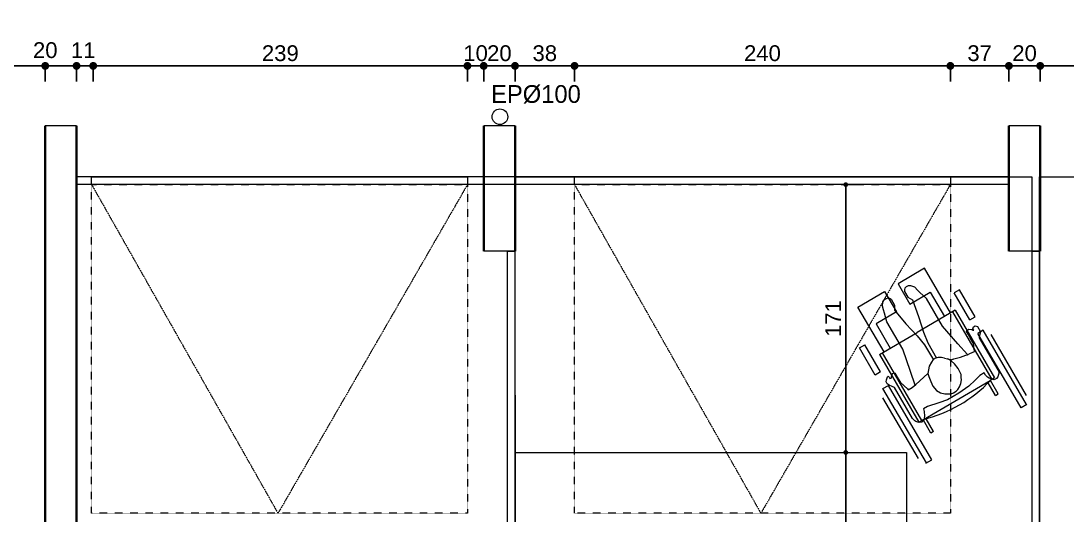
# Model space of a CAD drawing. Header units: centimetres. Extents: x 16433 to 114398, y -50094 to -12305.
# Drawn here: x 30657 to 31325, y -32734 to -32418 of the extents above; entities that cross this region are included whole.
import ezdxf

# ---------------------------------------------------------------- set-up
doc = ezdxf.new("R2010")
doc.units = ezdxf.units.CM
doc.header["$LTSCALE"] = 0.5
doc.linetypes.add('Style de ligne -1', pattern=[0.41664, 0.20828, -0.20836])
doc.layers.get('0').update_dxf_attribs({"linetype": 'CONTINUOUS'})
doc.layers.get('DEFPOINTS').update_dxf_attribs({"linetype": 'CONTINUOUS'})
doc.layers.add('3-BAT C-Niveau -2', color=7, linetype='CONTINUOUS')
doc.styles.add('Futura Std Book', font='')
doc.styles.add('Helvetica', font='')
doc.styles.get('Futura Std Book').set_extended_font_data('Futura Std Book')
doc.styles.get('Helvetica').set_extended_font_data('Helvetica')
doc.dimstyles.new('IS', dxfattribs={"dimtxt": 10.08724, "dimasz": 5.007446, "dimexe": 2, "dimexo": 10, "dimgap": 3, "dimtad": 1, "dimdec": 1, "dimtxsty": 'Helvetica', "dimblk": 'DOT', "dimblk1": 'DOT', "dimblk2": 'DOT', "dimcen": 0, "dimdle": 10, "dimazin": 0, "dimtfac": 0.8, "dimtdec": 1, "dimtix": 1, "dimtmove": 0, "dimatfit": 0, "dimldrblk": 'VW_FILLEDARROW-1', "dimfxl": 10, "dimfxlon": 1, "dimfrac": 2, "dimtolj": 1, "dimarcsym": 0})
doc.dimstyles.new('IS cotation 1_20ème', dxfattribs={"dimtxt": 10.08724, "dimasz": 3.007568, "dimexe": 1, "dimexo": 15.875, "dimgap": 3, "dimtad": 1, "dimdec": 1, "dimtxsty": 'Helvetica', "dimblk": 'DOT', "dimblk1": 'DOT', "dimblk2": 'DOT', "dimcen": 0, "dimdle": 10, "dimazin": 0, "dimtfac": 1, "dimtdec": 1, "dimtix": 1, "dimtmove": 0, "dimatfit": 0, "dimldrblk": 'VW_FILLEDARROW', "dimfxl": 10, "dimfxlon": 1, "dimfrac": 2, "dimtolj": 1, "dimarcsym": 0})

# ---------------------------------------------------------------- blocks, each defined once
blk = doc.blocks.new('Groupe-92-1')
at = {"color": 252, "linetype": 'Style de ligne -1', "lineweight": 5, "true_color": 0x989898}
for radius, end in [(500, 102.87076), (300, 101.74416)]:
    blk.add_arc((13237.97, -45915.77), radius, 9.96244, end, dxfattribs=at)
blk = doc.blocks.new('Groupe-148-1')
at = {"color": 7, "linetype": 'Continuous', "lineweight": 5}
blk.add_circle((13357.14, -46048.55), 5, dxfattribs=at)
blk = doc.blocks.new('Groupe-149-1')
at = {"color": 7}
blk.add_blockref('Groupe-148-1', (0, 0), dxfattribs=at)
at = {"color": 7, "insert": (13375.95, -46039.25), "char_height": 11.3275, "width": 67.2097, "attachment_point": 1, "rotation": 280.72359, "line_spacing_factor": 0.962448, "style": 'Futura Std Book'}
blk.add_mtext('\\pt10.767,21.907,32.861,43.815,54.768;EPØ100', dxfattribs=at)
blk = doc.blocks.new('PORTE DE GARAGE')
at = {"color": 7, "linetype": 'Style de ligne -1', "lineweight": 5}
for p in [(0, 5), (240, 5)]:
    blk.add_line(p, (121, 215), dxfattribs=at)
at = {"color": 7, "linetype": 'Style de ligne -1', "lineweight": 5, "flags": 128}
blk.add_lwpolyline([(0, 215), (240, 215), (240, 5), (0, 5)], close=True, dxfattribs=at)
at = {"color": 7, "linetype": 'Continuous', "lineweight": 13, "flags": 128}
blk.add_lwpolyline([(0, 5), (240, 5), (240, 0), (0, 0)], close=True, dxfattribs=at)
blk = doc.blocks.new('_DOT')
at = {"color": 0, "linetype": 'ByBlock', "lineweight": -2}
blk.add_line((-0.5, 0), (-1, 0), dxfattribs=at)
at = {"color": 0, "linetype": 'ByBlock', "const_width": 0.5}
blk.add_lwpolyline([(-0.25, 0, 1), (0.25, 0, 1)], format="xyb", close=True, dxfattribs=at)
blk = doc.blocks.new('*D2318')
at = {"layer": '3-BAT C-Niveau -2', "color": 0, "linetype": 'Continuous', "lineweight": -2, "transparency": 16777216}
for p, q in [((30180.82, -32456.58), (30180.82, -32444.58)), ((30667.4, -32446.58), (30185.83, -32446.58)), ((30672.41, -32456.58), (30672.41, -32444.58))]:
    blk.add_line(p, q, dxfattribs=at)
at = {"layer": 'DEFPOINTS', "color": 0, "linetype": 'Continuous', "transparency": 16777216}
for p in [(30180.82, -32446.58), (30180.82, -32469.07), (30672.41, -32490.58)]:
    blk.add_point(p, dxfattribs=at)
at = {"layer": '3-BAT C-Niveau -2', "color": 0, "linetype": 'Continuous', "lineweight": -2, "transparency": 16777216, "xscale": 5.007446289062499, "yscale": 5.007446289062499, "zscale": 5.007446289062499, "rotation": 180}
blk.add_blockref('_DOT', (30180.82, -32446.58), dxfattribs=at)
at = {"layer": '3-BAT C-Niveau -2', "color": 0, "linetype": 'Continuous', "lineweight": -2, "transparency": 16777216, "xscale": 5.007446289062499, "yscale": 5.007446289062499, "zscale": 5.007446289062499}
blk.add_blockref('_DOT', (30672.41, -32446.58), dxfattribs=at)
at = {"layer": '3-BAT C-Niveau -2', "color": 0, "linetype": 'Continuous', "lineweight": 5, "transparency": 16777216, "insert": (30452.85, -32436.59), "char_height": 10.087, "attachment_point": 5, "style": 'Helvetica'}
blk.add_mtext('\\A1;492', dxfattribs=at)
blk = doc.blocks.new('VW_FILLEDARROW-1')
at = {"color": 0, "linetype": 'Continuous', "lineweight": 5, "flags": 128}
blk.add_lwpolyline([(-2, 0.54), (0, 0), (-2, -0.54)], close=True, dxfattribs=at)
blk = doc.blocks.new('*D2319')
at = {"layer": '3-BAT C-Niveau -2', "color": 0, "linetype": 'Continuous', "lineweight": -2, "transparency": 16777216}
for p, q in [((30667.4, -32446.58), (30662.39, -32446.58)), ((30672.41, -32456.58), (30672.41, -32444.58)), ((30692.41, -32446.58), (30672.41, -32446.58)), ((30692.41, -32456.58), (30692.41, -32444.58)), ((30697.41, -32446.58), (30702.42, -32446.58))]:
    blk.add_line(p, q, dxfattribs=at)
at = {"layer": 'DEFPOINTS', "color": 0, "linetype": 'Continuous', "transparency": 16777216}
for p in [(30672.41, -32446.58), (30692.41, -32489.58), (30672.41, -32490.58)]:
    blk.add_point(p, dxfattribs=at)
at = {"layer": '3-BAT C-Niveau -2', "color": 0, "linetype": 'Continuous', "lineweight": -2, "transparency": 16777216, "xscale": 5.007446289062499, "yscale": 5.007446289062499, "zscale": 5.007446289062499}
blk.add_blockref('_DOT', (30672.41, -32446.58), dxfattribs=at)
at = {"layer": '3-BAT C-Niveau -2', "color": 0, "linetype": 'Continuous', "lineweight": -2, "transparency": 16777216, "xscale": 5.007446289062499, "yscale": 5.007446289062499, "zscale": 5.007446289062499, "rotation": 180}
blk.add_blockref('_DOT', (30692.41, -32446.58), dxfattribs=at)
at = {"layer": '3-BAT C-Niveau -2', "color": 0, "linetype": 'Continuous', "lineweight": 5, "transparency": 16777216, "insert": (30672.41, -32436.59), "char_height": 10.087, "attachment_point": 5, "style": 'Helvetica'}
blk.add_mtext('\\A1;20', dxfattribs=at)
blk = doc.blocks.new('*D2320')
at = {"layer": '3-BAT C-Niveau -2', "color": 0, "linetype": 'Continuous', "lineweight": -2, "transparency": 16777216}
for p, q in [((30687.4, -32446.58), (30682.39, -32446.58)), ((30692.41, -32456.58), (30692.41, -32444.58)), ((30703.04, -32446.58), (30692.41, -32446.58)), ((30703.04, -32456.58), (30703.04, -32444.58)), ((30708.04, -32446.58), (30713.05, -32446.58))]:
    blk.add_line(p, q, dxfattribs=at)
at = {"layer": 'DEFPOINTS', "color": 0, "linetype": 'Continuous', "transparency": 16777216}
for p in [(30692.41, -32446.58), (30692.41, -32489.58), (30703.04, -32531.04)]:
    blk.add_point(p, dxfattribs=at)
at = {"layer": '3-BAT C-Niveau -2', "color": 0, "linetype": 'Continuous', "lineweight": -2, "transparency": 16777216, "xscale": 5.007446289062499, "yscale": 5.007446289062499, "zscale": 5.007446289062499}
blk.add_blockref('_DOT', (30692.41, -32446.58), dxfattribs=at)
at = {"layer": '3-BAT C-Niveau -2', "color": 0, "linetype": 'Continuous', "lineweight": -2, "transparency": 16777216, "xscale": 5.007446289062499, "yscale": 5.007446289062499, "zscale": 5.007446289062499, "rotation": 180}
blk.add_blockref('_DOT', (30703.04, -32446.58), dxfattribs=at)
at = {"layer": '3-BAT C-Niveau -2', "color": 0, "linetype": 'Continuous', "lineweight": 5, "transparency": 16777216, "insert": (30696.65, -32436.59), "char_height": 10.087, "attachment_point": 5, "style": 'Helvetica'}
blk.add_mtext('\\A1;11', dxfattribs=at)
blk = doc.blocks.new('*D2321')
at = {"layer": '3-BAT C-Niveau -2', "color": 0, "linetype": 'Continuous', "lineweight": -2, "transparency": 16777216}
for p, q in [((30703.04, -32456.58), (30703.04, -32444.58)), ((30937.03, -32446.58), (30708.04, -32446.58)), ((30942.04, -32456.58), (30942.04, -32444.58))]:
    blk.add_line(p, q, dxfattribs=at)
at = {"layer": 'DEFPOINTS', "color": 0, "linetype": 'Continuous', "transparency": 16777216}
for p in [(30703.04, -32446.58), (30703.04, -32531.04), (30942.04, -32537.44)]:
    blk.add_point(p, dxfattribs=at)
at = {"layer": '3-BAT C-Niveau -2', "color": 0, "linetype": 'Continuous', "lineweight": -2, "transparency": 16777216, "xscale": 5.007446289062499, "yscale": 5.007446289062499, "zscale": 5.007446289062499, "rotation": 180}
blk.add_blockref('_DOT', (30703.04, -32446.58), dxfattribs=at)
at = {"layer": '3-BAT C-Niveau -2', "color": 0, "linetype": 'Continuous', "lineweight": -2, "transparency": 16777216, "xscale": 5.007446289062499, "yscale": 5.007446289062499, "zscale": 5.007446289062499}
blk.add_blockref('_DOT', (30942.04, -32446.58), dxfattribs=at)
at = {"layer": '3-BAT C-Niveau -2', "color": 0, "linetype": 'Continuous', "lineweight": 5, "transparency": 16777216, "insert": (30822.54, -32438.53), "char_height": 10.087, "attachment_point": 5, "style": 'Helvetica'}
blk.add_mtext('\\A1;239', dxfattribs=at)
blk = doc.blocks.new('*D2322')
at = {"layer": '3-BAT C-Niveau -2', "color": 0, "linetype": 'Continuous', "lineweight": -2, "transparency": 16777216}
for p, q in [((30937.03, -32446.58), (30932.02, -32446.58)), ((30942.04, -32456.58), (30942.04, -32444.58)), ((30952.41, -32446.58), (30942.04, -32446.58)), ((30952.41, -32456.58), (30952.41, -32444.58)), ((30957.41, -32446.58), (30962.42, -32446.58))]:
    blk.add_line(p, q, dxfattribs=at)
at = {"layer": 'DEFPOINTS', "color": 0, "linetype": 'Continuous', "transparency": 16777216}
for p in [(30942.04, -32446.58), (30952.41, -32489.58), (30942.04, -32537.44)]:
    blk.add_point(p, dxfattribs=at)
at = {"layer": '3-BAT C-Niveau -2', "color": 0, "linetype": 'Continuous', "lineweight": -2, "transparency": 16777216, "xscale": 5.007446289062499, "yscale": 5.007446289062499, "zscale": 5.007446289062499}
blk.add_blockref('_DOT', (30942.04, -32446.58), dxfattribs=at)
at = {"layer": '3-BAT C-Niveau -2', "color": 0, "linetype": 'Continuous', "lineweight": -2, "transparency": 16777216, "xscale": 5.007446289062499, "yscale": 5.007446289062499, "zscale": 5.007446289062499, "rotation": 180}
blk.add_blockref('_DOT', (30952.41, -32446.58), dxfattribs=at)
at = {"layer": '3-BAT C-Niveau -2', "color": 0, "linetype": 'Continuous', "lineweight": 5, "transparency": 16777216, "insert": (30947.22, -32438.53), "char_height": 10.087, "attachment_point": 5, "style": 'Helvetica'}
blk.add_mtext('\\A1;10', dxfattribs=at)
blk = doc.blocks.new('*D2323')
at = {"layer": '3-BAT C-Niveau -2', "color": 0, "linetype": 'Continuous', "lineweight": -2, "transparency": 16777216}
for p, q in [((30947.4, -32446.58), (30942.39, -32446.58)), ((30952.41, -32456.58), (30952.41, -32444.58)), ((30972.41, -32446.58), (30952.41, -32446.58)), ((30972.41, -32456.58), (30972.41, -32444.58)), ((30977.41, -32446.58), (30982.42, -32446.58))]:
    blk.add_line(p, q, dxfattribs=at)
at = {"layer": 'DEFPOINTS', "color": 0, "linetype": 'Continuous', "transparency": 16777216}
for p in [(30952.41, -32446.58), (30952.41, -32489.58), (30972.41, -32490.58)]:
    blk.add_point(p, dxfattribs=at)
at = {"layer": '3-BAT C-Niveau -2', "color": 0, "linetype": 'Continuous', "lineweight": -2, "transparency": 16777216, "xscale": 5.007446289062499, "yscale": 5.007446289062499, "zscale": 5.007446289062499}
blk.add_blockref('_DOT', (30952.41, -32446.58), dxfattribs=at)
at = {"layer": '3-BAT C-Niveau -2', "color": 0, "linetype": 'Continuous', "lineweight": -2, "transparency": 16777216, "xscale": 5.007446289062499, "yscale": 5.007446289062499, "zscale": 5.007446289062499, "rotation": 180}
blk.add_blockref('_DOT', (30972.41, -32446.58), dxfattribs=at)
at = {"layer": '3-BAT C-Niveau -2', "color": 0, "linetype": 'Continuous', "lineweight": 5, "transparency": 16777216, "insert": (30962.41, -32438.53), "char_height": 10.087, "attachment_point": 5, "style": 'Helvetica'}
blk.add_mtext('\\A1;20', dxfattribs=at)
blk = doc.blocks.new('*D2324')
at = {"layer": '3-BAT C-Niveau -2', "color": 0, "linetype": 'Continuous', "lineweight": -2, "transparency": 16777216}
for p, q in [((30972.41, -32456.58), (30972.41, -32444.58)), ((31005.42, -32446.58), (30977.41, -32446.58)), ((31010.43, -32456.58), (31010.43, -32444.58))]:
    blk.add_line(p, q, dxfattribs=at)
at = {"layer": 'DEFPOINTS', "color": 0, "linetype": 'Continuous', "transparency": 16777216}
for p in [(30972.41, -32446.58), (30972.41, -32490.58), (31010.43, -32522.43)]:
    blk.add_point(p, dxfattribs=at)
at = {"layer": '3-BAT C-Niveau -2', "color": 0, "linetype": 'Continuous', "lineweight": -2, "transparency": 16777216, "xscale": 5.007446289062499, "yscale": 5.007446289062499, "zscale": 5.007446289062499, "rotation": 180}
blk.add_blockref('_DOT', (30972.41, -32446.58), dxfattribs=at)
at = {"layer": '3-BAT C-Niveau -2', "color": 0, "linetype": 'Continuous', "lineweight": -2, "transparency": 16777216, "xscale": 5.007446289062499, "yscale": 5.007446289062499, "zscale": 5.007446289062499}
blk.add_blockref('_DOT', (31010.43, -32446.58), dxfattribs=at)
at = {"layer": '3-BAT C-Niveau -2', "color": 0, "linetype": 'Continuous', "lineweight": 5, "transparency": 16777216, "insert": (30991.42, -32438.53), "char_height": 10.087, "attachment_point": 5, "style": 'Helvetica'}
blk.add_mtext('\\A1;38', dxfattribs=at)
blk = doc.blocks.new('*D2325')
at = {"layer": '3-BAT C-Niveau -2', "color": 0, "linetype": 'Continuous', "lineweight": -2, "transparency": 16777216}
for p, q in [((31010.43, -32456.58), (31010.43, -32444.58)), ((31245.42, -32446.58), (31015.43, -32446.58)), ((31250.43, -32456.58), (31250.43, -32444.58))]:
    blk.add_line(p, q, dxfattribs=at)
at = {"layer": 'DEFPOINTS', "color": 0, "linetype": 'Continuous', "transparency": 16777216}
for p in [(31010.43, -32446.58), (31010.43, -32522.43), (31250.43, -32542.33)]:
    blk.add_point(p, dxfattribs=at)
at = {"layer": '3-BAT C-Niveau -2', "color": 0, "linetype": 'Continuous', "lineweight": -2, "transparency": 16777216, "xscale": 5.007446289062499, "yscale": 5.007446289062499, "zscale": 5.007446289062499, "rotation": 180}
blk.add_blockref('_DOT', (31010.43, -32446.58), dxfattribs=at)
at = {"layer": '3-BAT C-Niveau -2', "color": 0, "linetype": 'Continuous', "lineweight": -2, "transparency": 16777216, "xscale": 5.007446289062499, "yscale": 5.007446289062499, "zscale": 5.007446289062499}
blk.add_blockref('_DOT', (31250.43, -32446.58), dxfattribs=at)
at = {"layer": '3-BAT C-Niveau -2', "color": 0, "linetype": 'Continuous', "lineweight": 5, "transparency": 16777216, "insert": (31130.43, -32438.53), "char_height": 10.087, "attachment_point": 5, "style": 'Helvetica'}
blk.add_mtext('\\A1;240', dxfattribs=at)
blk = doc.blocks.new('*D2326')
at = {"layer": '3-BAT C-Niveau -2', "color": 0, "linetype": 'Continuous', "lineweight": -2, "transparency": 16777216}
for p, q in [((31250.43, -32456.58), (31250.43, -32444.58)), ((31282.81, -32446.58), (31255.43, -32446.58)), ((31287.82, -32456.58), (31287.82, -32444.58))]:
    blk.add_line(p, q, dxfattribs=at)
at = {"layer": 'DEFPOINTS', "color": 0, "linetype": 'Continuous', "transparency": 16777216}
for p in [(31250.43, -32446.58), (31287.82, -32484.91), (31250.43, -32542.33)]:
    blk.add_point(p, dxfattribs=at)
at = {"layer": '3-BAT C-Niveau -2', "color": 0, "linetype": 'Continuous', "lineweight": -2, "transparency": 16777216, "xscale": 5.007446289062499, "yscale": 5.007446289062499, "zscale": 5.007446289062499, "rotation": 180}
blk.add_blockref('_DOT', (31250.43, -32446.58), dxfattribs=at)
at = {"layer": '3-BAT C-Niveau -2', "color": 0, "linetype": 'Continuous', "lineweight": -2, "transparency": 16777216, "xscale": 5.007446289062499, "yscale": 5.007446289062499, "zscale": 5.007446289062499}
blk.add_blockref('_DOT', (31287.82, -32446.58), dxfattribs=at)
at = {"layer": '3-BAT C-Niveau -2', "color": 0, "linetype": 'Continuous', "lineweight": 5, "transparency": 16777216, "insert": (31269.12, -32438.53), "char_height": 10.087, "attachment_point": 5, "style": 'Helvetica'}
blk.add_mtext('\\A1;37', dxfattribs=at)
blk = doc.blocks.new('*D2327')
at = {"layer": '3-BAT C-Niveau -2', "color": 0, "linetype": 'Continuous', "lineweight": -2, "transparency": 16777216}
for p, q in [((31282.81, -32446.58), (31277.81, -32446.58)), ((31287.82, -32456.58), (31287.82, -32444.58)), ((31307.82, -32446.58), (31287.82, -32446.58)), ((31307.82, -32456.58), (31307.82, -32444.58)), ((31312.83, -32446.58), (31317.84, -32446.58))]:
    blk.add_line(p, q, dxfattribs=at)
at = {"layer": 'DEFPOINTS', "color": 0, "linetype": 'Continuous', "transparency": 16777216}
for p in [(31287.82, -32446.58), (31287.82, -32484.91), (31307.82, -32505.58)]:
    blk.add_point(p, dxfattribs=at)
at = {"layer": '3-BAT C-Niveau -2', "color": 0, "linetype": 'Continuous', "lineweight": -2, "transparency": 16777216, "xscale": 5.007446289062499, "yscale": 5.007446289062499, "zscale": 5.007446289062499}
blk.add_blockref('_DOT', (31287.82, -32446.58), dxfattribs=at)
at = {"layer": '3-BAT C-Niveau -2', "color": 0, "linetype": 'Continuous', "lineweight": -2, "transparency": 16777216, "xscale": 5.007446289062499, "yscale": 5.007446289062499, "zscale": 5.007446289062499, "rotation": 180}
blk.add_blockref('_DOT', (31307.82, -32446.58), dxfattribs=at)
at = {"layer": '3-BAT C-Niveau -2', "color": 0, "linetype": 'Continuous', "lineweight": 5, "transparency": 16777216, "insert": (31297.82, -32438.53), "char_height": 10.087, "attachment_point": 5, "style": 'Helvetica'}
blk.add_mtext('\\A1;20', dxfattribs=at)
blk = doc.blocks.new('*D2328')
at = {"layer": '3-BAT C-Niveau -2', "color": 0, "linetype": 'Continuous', "lineweight": -2, "transparency": 16777216}
for p, q in [((31307.82, -32456.58), (31307.82, -32444.58)), ((31562.81, -32446.58), (31312.83, -32446.58)), ((31567.82, -32456.58), (31567.82, -32444.58))]:
    blk.add_line(p, q, dxfattribs=at)
at = {"layer": 'DEFPOINTS', "color": 0, "linetype": 'Continuous', "transparency": 16777216}
for p in [(31307.82, -32446.58), (31567.82, -32484.91), (31307.82, -32505.58)]:
    blk.add_point(p, dxfattribs=at)
at = {"layer": '3-BAT C-Niveau -2', "color": 0, "linetype": 'Continuous', "lineweight": -2, "transparency": 16777216, "xscale": 5.007446289062499, "yscale": 5.007446289062499, "zscale": 5.007446289062499, "rotation": 180}
blk.add_blockref('_DOT', (31307.82, -32446.58), dxfattribs=at)
at = {"layer": '3-BAT C-Niveau -2', "color": 0, "linetype": 'Continuous', "lineweight": -2, "transparency": 16777216, "xscale": 5.007446289062499, "yscale": 5.007446289062499, "zscale": 5.007446289062499}
blk.add_blockref('_DOT', (31567.82, -32446.58), dxfattribs=at)
at = {"layer": '3-BAT C-Niveau -2', "color": 0, "linetype": 'Continuous', "lineweight": 5, "transparency": 16777216, "insert": (31437.82, -32438.53), "char_height": 10.087, "attachment_point": 5, "style": 'Helvetica'}
blk.add_mtext('\\A1;260', dxfattribs=at)
blk = doc.blocks.new('*D2267')
at = {"layer": '3-BAT C-Niveau -2', "color": 0, "linetype": 'Continuous', "lineweight": -2, "transparency": 16777216}
for p, q in [((31183.62, -32693.53), (31182.62, -32693.53)), ((31183.62, -32696.54), (31183.62, -33190.45)), ((31183.62, -33193.45), (31182.62, -33193.45))]:
    blk.add_line(p, q, dxfattribs=at)
at = {"layer": 'DEFPOINTS', "color": 0, "linetype": 'Continuous', "transparency": 16777216}
for p in [(31192.21, -32693.53), (31183.62, -33193.45), (31192.21, -33193.45)]:
    blk.add_point(p, dxfattribs=at)
at = {"layer": '3-BAT C-Niveau -2', "color": 0, "linetype": 'Continuous', "lineweight": -2, "transparency": 16777216, "xscale": 3.007568359375, "yscale": 3.007568359375, "zscale": 3.007568359375}
for p, rotation in [((31183.62, -32693.53), 90), ((31183.62, -33193.45), 270)]:
    blk.add_blockref('_DOT', p, dxfattribs=dict(at, rotation=rotation))
at = {"layer": '3-BAT C-Niveau -2', "color": 0, "linetype": 'Continuous', "lineweight": 5, "transparency": 16777216, "insert": (31173.64, -32916.53), "char_height": 10.087, "attachment_point": 5, "rotation": 90, "style": 'Helvetica'}
blk.add_mtext('\\A1;500', dxfattribs=at)
blk = doc.blocks.new('VW_FILLEDARROW')
at = {"color": 0, "linetype": 'Continuous', "lineweight": 5, "flags": 128}
blk.add_lwpolyline([(-10.56, 2.83), (0, 0), (-10.56, -2.83)], close=True, dxfattribs=at)
blk = doc.blocks.new('*D2268')
at = {"layer": '3-BAT C-Niveau -2', "color": 0, "linetype": 'Continuous', "lineweight": -2, "transparency": 16777216}
for p, q in [((31193.62, -32522.45), (31182.62, -32522.45)), ((31183.62, -32525.46), (31183.62, -32690.52)), ((31183.62, -32693.53), (31182.62, -32693.53))]:
    blk.add_line(p, q, dxfattribs=at)
at = {"layer": 'DEFPOINTS', "color": 0, "linetype": 'Continuous', "transparency": 16777216}
for p in [(31216.58, -32522.45), (31183.62, -32693.53), (31192.21, -32693.53)]:
    blk.add_point(p, dxfattribs=at)
at = {"layer": '3-BAT C-Niveau -2', "color": 0, "linetype": 'Continuous', "lineweight": -2, "transparency": 16777216, "xscale": 3.007568359375, "yscale": 3.007568359375, "zscale": 3.007568359375}
for p, rotation in [((31183.62, -32522.45), 90), ((31183.62, -32693.53), 270)]:
    blk.add_blockref('_DOT', p, dxfattribs=dict(at, rotation=rotation))
at = {"layer": '3-BAT C-Niveau -2', "color": 0, "linetype": 'Continuous', "lineweight": 5, "transparency": 16777216, "insert": (31175.58, -32607.99), "char_height": 10.087, "attachment_point": 5, "rotation": 90, "style": 'Helvetica'}
blk.add_mtext('\\A1;171', dxfattribs=at)
blk = doc.blocks.new('P_HANDICAP_FAUTEUIL')
at = {"color": 7, "linetype": 'Continuous', "lineweight": 5}
for p, q in [((-24.61, 53.64), (-5, 53.64)), ((-24.61, 20.64), (-24.61, 53.64)), ((-5, 53.64), (-5, 38.64)), ((5, 53.64), (5, 38.64)), ((24.61, 53.64), (5, 53.64)), ((24.61, 20.64), (24.61, 53.64)), ((-20, 38.64), (-20, 20.64)), ((-5, 38.64), (-20, 38.64)), ((5, 38.64), (20, 38.64)), ((20, 38.64), (20, 20.64)), ((-37, 30.64), (-33, 30.64)), ((-37, 10.64), (-37, 30.64)), ((-33, 10.64), (-33, 30.64)), ((37, 30.64), (33, 30.64)), ((33, 10.64), (33, 30.64)), ((37, 10.64), (37, 30.64)), ((-28, 20.64), (0, 20.64)), ((-28, 20.64), (-28, -29.36)), ((-26, 20.64), (-26, -29.36)), ((28, 20.64), (0, 20.64)), ((26, 20.64), (26, -29.36)), ((28, 20.64), (28, -29.36)), ((-33, 10.64), (-37, 10.64)), ((33, 10.64), (37, 10.64)), ((-37, 0.64), (-33, 0.64)), ((-37, -54.36), (-37, 0.64)), ((-33, -54.36), (-33, 0.64)), ((37, 0.64), (33, 0.64)), ((33, -54.36), (33, 0.64)), ((37, -54.36), (37, 0.64)), ((-40, -49.36), (-40, -4.36)), ((40, -49.36), (40, -4.36)), ((-28, -29.36), (-24.61, -29.36)), ((-24.88, -39.36), (-24.88, -29.36)), ((-24.61, -29.36), (24.61, -29.36)), ((-22.88, -39.36), (-22.88, -29.93)), ((22.88, -39.36), (22.88, -29.93)), ((28, -29.36), (24.61, -29.36)), ((24.88, -39.36), (24.88, -29.36)), ((-22.88, -39.36), (-24.88, -39.36)), ((22.88, -39.36), (24.88, -39.36)), ((-37.27, -54.36), (-33, -54.36)), ((37.27, -54.36), (33, -54.36))]:
    blk.add_line(p, q, dxfattribs=at)
at = {"color": 7, "linetype": 'Continuous', "lineweight": 5, "flags": 128}
for points in [[(-24.88, -29.36, 0.072987), (0, -33.01)], [(0, -33.01, 0.072962), (24.88, -29.36)]]:
    blk.add_lwpolyline(points, format="xyb", dxfattribs=at)
blk = doc.blocks.new('Groupe-206-1')
at = {"color": 7, "linetype": 'Continuous', "lineweight": 18}
blk.add_line((13258.51, -46356.1), (13258.41, -46358.19), dxfattribs=at)
at = {"color": 7, "linetype": 'Continuous', "lineweight": 5, "flags": 128}
for points in [[(13237.99, -46340.93), (13246.1, -46336.47), (13259.08, -46328.92), (13274.45, -46315.59), (13279.58, -46313.19), (13281.49, -46312.26), (13283.8, -46311.11), (13286.41, -46310.91), (13288.13, -46311.6), (13289.08, -46312.69), (13289.61, -46313.76), (13289.51, -46314.63), (13289.04, -46315.7), (13285.83, -46318.56), (13282.67, -46319.11), (13275.49, -46327.92), (13269.18, -46336.37), (13264.5, -46341.96), (13256.1, -46349.45)], [(13266.25, -46374.2), (13271.12, -46372.59), (13274.25, -46369.95), (13276.4, -46368.11), (13277.83, -46366.87), (13278.5, -46366.95), (13279.56, -46367.95), (13279.66, -46369.66), (13279.3, -46370.69), (13279.53, -46371.22), (13280.32, -46370.53), (13281.45, -46370.61), (13282.28, -46371.56), (13282.17, -46373.1), (13279.3, -46375.6), (13276.02, -46375.36), (13275.32, -46375.5), (13256.14, -46392.13), (13253.12, -46391.92), (13251.91, -46391.24), (13250.72, -46389.87), (13250.83, -46388.36), (13251.21, -46386.69), (13251.65, -46385.4), (13252.74, -46383.87), (13253.94, -46382.83), (13251.8, -46380.36), (13248.37, -46378), (13243.7, -46374.83), (13238.21, -46369.34), (13232.72, -46363.02), (13229.66, -46357.96), (13226.16, -46351.26), (13224.16, -46348.95), (13222.55, -46349.76), (13219.76, -46350.52), (13217.13, -46350.65), (13215.52, -46349.57), (13215.07, -46347.97), (13215.08, -46347.04), (13215.21, -46345.73), (13215.48, -46344.97), (13216.8, -46343.26), (13234.01, -46328.33), (13234.54, -46326.78), (13234.94, -46324.64), (13235.57, -46323.27), (13236.69, -46322.5), (13237.95, -46322.27), (13239.98, -46322.55), (13240.42, -46323.06), (13239.95, -46323.74), (13239.22, -46324.31), (13239.64, -46325.14), (13241.18, -46325.19), (13242.58, -46325.43), (13243.19, -46326.26), (13243.13, -46326.84), (13242.25, -46327.57), (13239.86, -46329.55), (13237.85, -46331.39), (13234.71, -46336.62), (13234.32, -46337.16), (13236.14, -46339.45), (13238.51, -46341.31), (13244.15, -46345.55), (13246.8, -46347.62), (13245.02, -46348.47), (13242.21, -46350.31), (13239.58, -46352.23), (13237.29, -46355.04), (13236.26, -46357.79), (13236.06, -46360.64), (13236.54, -46363.07), (13236.86, -46364.55), (13237.8, -46366.01), (13239.14, -46367.44), (13240.39, -46368.31), (13242.33, -46369.1), (13244.4, -46369.42), (13246.93, -46369.32), (13248.33, -46368.99), (13250.15, -46368.57), (13253.67, -46365.95), (13256.14, -46363.15), (13257.6, -46360.72), (13257.83, -46360.16), (13257.82, -46360.13)], [(13263.41, -46370.24), (13268.97, -46362.84), (13278.28, -46351.06), (13293.65, -46337.72), (13296.75, -46332.98), (13297.94, -46331.22), (13299.4, -46329.09), (13299.97, -46326.54), (13299.53, -46324.74), (13298.58, -46323.64), (13297.6, -46322.97), (13296.72, -46322.94), (13295.6, -46323.25), (13292.32, -46326.03), (13291.32, -46329.08), (13281.58, -46334.95), (13272.33, -46340), (13266.14, -46343.85), (13257.54, -46351.11)], [(13258.51, -46356.1), (13258.55, -46355.16), (13258.48, -46354.13), (13258.03, -46352.17), (13257.6, -46351.02), (13256.23, -46349.33), (13254.4, -46348.41), (13251.57, -46347.58), (13249.21, -46347.54), (13246.8, -46347.62)], [(13257.83, -46360.16), (13258.37, -46358.82), (13258.43, -46358.1), (13258.4, -46358.87), (13257.84, -46360.21)], [(13257.86, -46360.25), (13257.85, -46360.24), (13257.84, -46360.21), (13257.72, -46360.52), (13257.87, -46360.39), (13257.92, -46360.47)], [(13257.86, -46360.25), (13258.78, -46361.62), (13258.87, -46361.8), (13259.09, -46362.11), (13260.69, -46365.3), (13261.06, -46366.01), (13262.81, -46369.24), (13263.36, -46370.24), (13264.3, -46371.58), (13266.25, -46374.21), (13266.3, -46374.19)]]:
    blk.add_lwpolyline(points, dxfattribs=at)
blk = doc.blocks.new('Groupe-207-1')
at = {"color": 6, "true_color": 0xff00ff, "rotation": 310.9445916546129}
blk.add_blockref('P_HANDICAP_FAUTEUIL', (13255.83, -46349.58), dxfattribs=at)
at = {"color": 7}
blk.add_blockref('Groupe-206-1', (0, 0), dxfattribs=at)

msp = doc.modelspace()

# ---------------------------------------------------------------- linework, layer by layer
at = {"layer": '3-BAT C-Niveau -2', "color": 7, "linetype": 'Continuous', "lineweight": 35}
for p, q in [((30672.406, -33193.435), (30672.406, -32484.915)), ((30692.406, -33193.435), (30692.406, -32484.915)), ((30952.406, -32564.915), (30952.406, -32484.915)), ((30972.406, -32564.915), (30972.406, -32484.915)), ((31287.821, -32564.915), (31287.821, -32484.915)), ((31307.821, -32564.915), (31307.821, -32484.915))]:
    msp.add_line(p, q, dxfattribs=at)
at = {"layer": '3-BAT C-Niveau -2', "color": 7, "linetype": 'Continuous', "lineweight": 5}
for p, q in [((30692.406, -32484.915), (30672.406, -32484.915)), ((30672.406, -33193.435), (30672.406, -32484.915)), ((30692.406, -33193.435), (30692.406, -32484.915)), ((30972.406, -32484.915), (30952.406, -32484.915)), ((30952.406, -32564.915), (30952.406, -32484.915)), ((30972.406, -32564.915), (30972.406, -32484.915)), ((31307.821, -32484.915), (31287.821, -32484.915)), ((31287.821, -32564.915), (31287.821, -32484.915)), ((31307.821, -32564.915), (31307.821, -32484.915)), ((30692.406, -32517.434), (30692.406, -32522.434)), ((31287.821, -32517.434), (30692.406, -32517.434)), ((31287.821, -32522.434), (30692.406, -32522.434)), ((31287.821, -32517.434), (31287.821, -32522.434)), ((30972.406, -32564.915), (30952.406, -32564.915)), ((30967.398, -32564.915), (30967.416, -33193.435)), ((30967.398, -32564.915), (30972.398, -32564.915)), ((30972.398, -32564.915), (30972.416, -33193.435)), ((31307.821, -32564.915), (31287.821, -32564.915)), ((31302.404, -32564.915), (31302.422, -33193.435)), ((31302.404, -32564.915), (31307.404, -32564.915)), ((31307.404, -32564.915), (31307.422, -33193.435))]:
    msp.add_line(p, q, dxfattribs=at)
at = {"layer": '3-BAT C-Niveau -2', "color": 7, "linetype": 'Continuous', "lineweight": 18}
for p, q in [((31287.821, -32517.434), (30692.406, -32517.434)), ((31287.821, -32522.434), (30692.406, -32522.434)), ((30967.398, -32564.915), (30967.416, -33193.435)), ((30972.398, -32564.915), (30972.416, -33193.435)), ((31302.404, -32564.915), (31302.422, -33193.435)), ((31307.404, -32564.915), (31307.422, -33193.435))]:
    msp.add_line(p, q, dxfattribs=at)
at = {"layer": '3-BAT C-Niveau -2', "color": 7, "linetype": 'Continuous', "lineweight": 5, "flags": 128}
for points in [[(30972.406, -33193.435), (30972.406, -32517.434), (31302.412, -32517.434), (31302.412, -33193.435)], [(31307.412, -33193.435), (31307.412, -32517.434), (31567.821, -32517.434), (31567.821, -33193.435)]]:
    msp.add_lwpolyline(points, close=True, dxfattribs=at)
at = {"layer": '3-BAT C-Niveau -2', "color": 7, "linetype": 'Continuous', "lineweight": 18, "flags": 128}
msp.add_lwpolyline([(30972.406, -32693.531), (31222.406, -32693.531), (31222.406, -33193.531), (30972.406, -33193.531)], close=True, dxfattribs=at)

# ---------------------------------------------------------------- block references
at = {"layer": '3-BAT C-Niveau -2', "color": 252, "true_color": 0x989898, "rotation": 79.27640525614329}
msp.add_blockref('Groupe-92-1', (-16766.963, -37034.655), dxfattribs=at)
at = {"layer": '3-BAT C-Niveau -2', "color": 7}
for name, p, rotation in [('Groupe-149-1', (-16766.963, -37034.655), 79.27640525614329), ('PORTE DE GARAGE', (30942.036, -32517.434), 180.0000000000319), ('PORTE DE GARAGE', (31250.425, -32517.434), 180.0000000000319), ('Groupe-207-1', (-16766.963, -37034.655), 79.27640525614329)]:
    msp.add_blockref(name, p, dxfattribs=dict(at, rotation=rotation))

# ---------------------------------------------------------------- dimensions: what is measured, and where the dimension line sits
at = {"layer": '3-BAT C-Niveau -2', "color": 7, "linetype": 'Continuous', "lineweight": 5}
for base, p1, p2, picture, middle in [((30180.821, -32446.578), (30672.406, -32490.578), (30180.821, -32469.07), '*D2318', (30452.847, -32436.593)), ((30672.406, -32446.578), (30692.406, -32489.578), (30672.406, -32490.578), '*D2319', (30672.406, -32436.593)), ((30692.406, -32446.578), (30703.036, -32531.044), (30692.406, -32489.578), '*D2320', (30696.646, -32436.593))]:
    dim = msp.add_linear_dim(base=base, p1=p1, p2=p2, dimstyle='IS', override={"dimtxt": 10.08724, "dimdec": 0, "dimpost": '<>', "dimtxsty": 'Helvetica', "dimtmove": 2}, dxfattribs=at)
    dim.commit()
    dim.dimension.update_dxf_attribs({"geometry": picture, "text_midpoint": middle, "dimtype": 160})
for base, p1, p2, picture, middle in [((30703.036, -32446.578), (30942.036, -32537.44), (30703.036, -32531.044), '*D2321', (30822.536, -32438.535)), ((30942.036, -32446.578), (30952.406, -32489.578), (30942.036, -32537.44), '*D2322', (30947.221, -32438.535)), ((30952.406, -32446.578), (30972.406, -32490.578), (30952.406, -32489.578), '*D2323', (30962.406, -32438.535)), ((30972.406, -32446.578), (31010.425, -32522.434), (30972.406, -32490.578), '*D2324', (30991.416, -32438.535)), ((31010.425, -32446.578), (31250.425, -32542.331), (31010.425, -32522.434), '*D2325', (31130.425, -32438.535)), ((31250.425, -32446.578), (31287.821, -32484.915), (31250.425, -32542.331), '*D2326', (31269.123, -32438.535)), ((31287.821, -32446.578), (31307.821, -32505.578), (31287.821, -32484.915), '*D2327', (31297.821, -32438.535)), ((31307.821, -32446.578), (31567.821, -32484.915), (31307.821, -32505.578), '*D2328', (31437.821, -32438.535))]:
    dim = msp.add_linear_dim(base=base, p1=p1, p2=p2, dimstyle='IS', override={"dimtxt": 10.08724, "dimdec": 0, "dimpost": '<>', "dimtxsty": 'Helvetica', "dimtmove": 2}, dxfattribs=at)
    dim.commit()
    dim.dimension.update_dxf_attribs({"geometry": picture, "text_midpoint": middle})
dim = msp.add_linear_dim(base=(31183.622, -32693.531), p1=(31216.584, -32522.452), p2=(31192.209, -32693.531), angle=90, dimstyle='IS cotation 1_20ème', override={"dimtxt": 10.08724, "dimdec": 0, "dimpost": '<>', "dimtxsty": 'Helvetica', "dimtmove": 2}, dxfattribs=at)
dim.commit()
dim.dimension.update_dxf_attribs({"geometry": '*D2268', "text_midpoint": (31175.579, -32607.991)})
dim = msp.add_linear_dim(base=(31183.622, -33193.453), p1=(31192.209, -32693.531), p2=(31192.209, -33193.453), angle=90, dimstyle='IS cotation 1_20ème', override={"dimtxt": 10.08724, "dimgap": 3, "dimdec": 0, "dimpost": '<>', "dimtxsty": 'Helvetica', "dimtmove": 2}, dxfattribs=at)
dim.commit()
dim.dimension.update_dxf_attribs({"geometry": '*D2267', "text_midpoint": (31173.637, -32916.529), "dimtype": 160})

doc.saveas('drawing.dxf')
